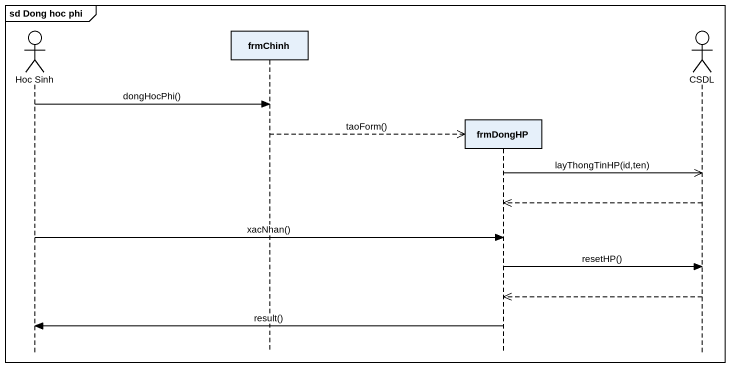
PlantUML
@startuml
mainframe sd Dong hoc phi
hide footbox
actor "Hoc Sinh" as Hoc_Sinh
participant frmChinh
participant frmDongHP
actor CSDL

Hoc_Sinh -> frmChinh : dongHocPhi()
frmChinh -->> frmDongHP ** : taoForm()
frmDongHP ->> CSDL : layThongTinHP(id,ten)
CSDL -->> frmDongHP
Hoc_Sinh -> frmDongHP : xacNhan()
frmDongHP -> CSDL : resetHP()
CSDL -->> frmDongHP
frmDongHP -> Hoc_Sinh : result()
@enduml
